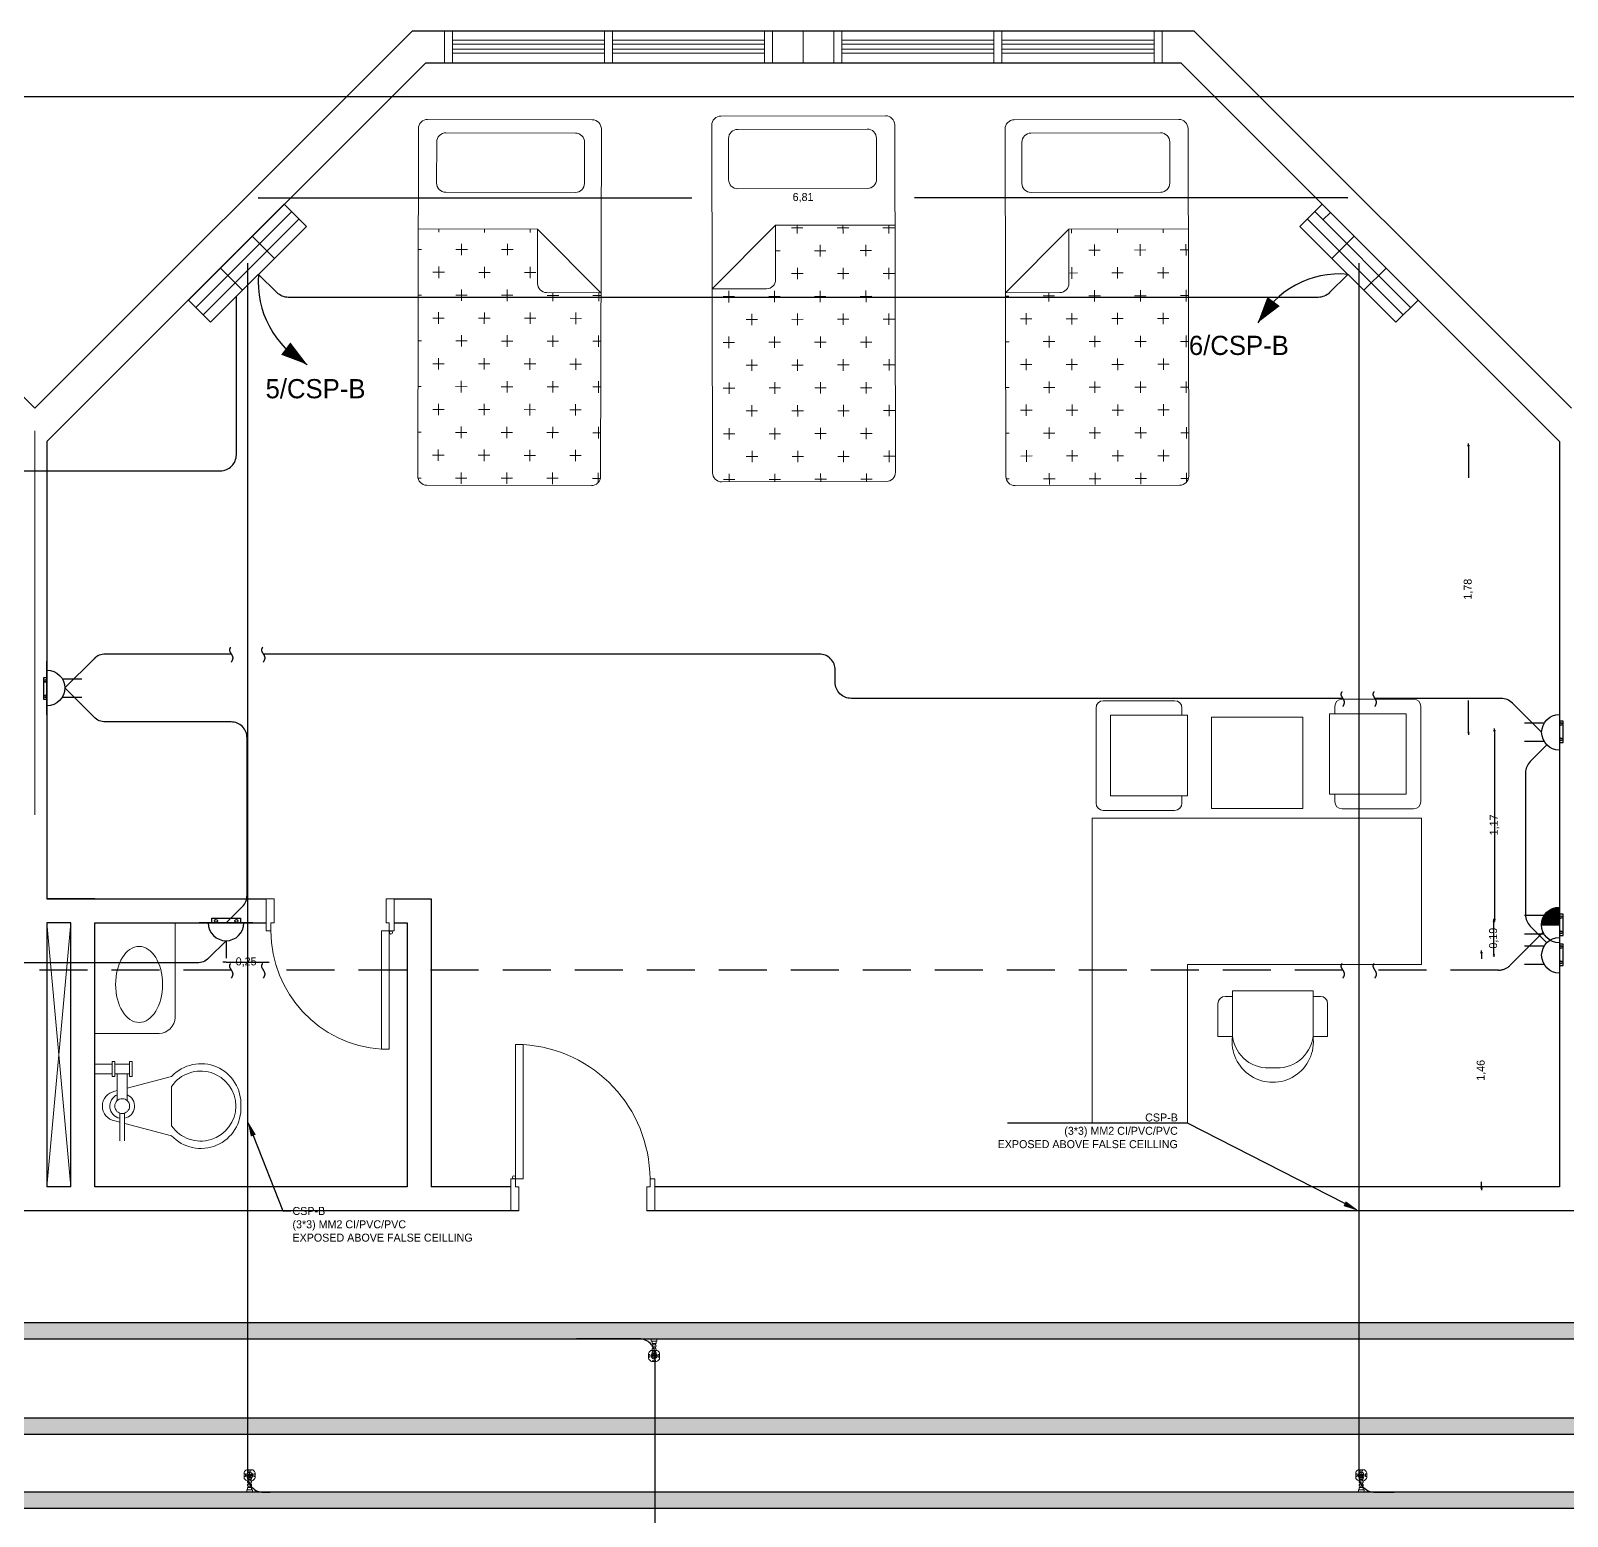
# Model space of a CAD drawing. Extents: x -1451 to 148, y -12854 to 856.
# Drawn here: x 26.97 to 36.57, y 368.22 to 377.5 of the extents above; entities that cross this region are included whole.
import ezdxf
from ezdxf import colors
from ezdxf.entities.mleader import LeaderData, LeaderLine
from ezdxf.enums import TextEntityAlignment as Align
from ezdxf.math import Vec2, Vec3

# ---------------------------------------------------------------- set-up
doc = ezdxf.new("R2010")
doc.units = 0
doc.header["$LTSCALE"] = 0.15
for name, pattern in [('CONTINOUS', [0]), ('HIDDEN', [0.375, 0.25, -0.125]), ('HIDDEN-Z', [3, 2, -1])]:
    doc.linetypes.add(name, pattern=pattern)
doc.layers.get('0').update_dxf_attribs({"color": 252})
doc.layers.get('Defpoints').update_dxf_attribs({"color": 252})
for name, color, linetype in [('0 BDH', 252, 'Continuous'), ('0 NORMAL WIRING', 252, 'Continuous'), ('0 sockets', 252, 'Continuous'), ('0 TEXTT', 4, 'Continuous'), ('0 TRATS', 252, 'Continuous'), ('0 UPS WIRING', 252, 'Continuous'), ('0 WIRING 3', 4, 'Continuous'), ('bound', 252, 'Continuous'), ('CPTOOLS-TRAY', 1, 'Continuous'), ('E-SOCK', 2, 'Continuous'), ('WIRING', 4, 'Continuous')]:
    doc.layers.add(name, color=color, linetype=linetype)
for name, color, linetype, lineweight in [('0 DIM', 6, 'Continuous', 5), ('0 LEGEND', 140, 'Continuous', 0), ('anal', 252, 'Continuous', 20), ('DOOR', 252, 'Continuous', 20), ('EL-PULL BOX-50', 3, 'Continuous', 0), ('FUR', 252, 'Continuous', 9), ('TMG-LC-ACCEORISE', 1, 'Continuous', 0), ('wall', 252, 'Continuous', 30)]:
    doc.layers.add(name, color=color, linetype=linetype, lineweight=lineweight)
doc.styles.add('SDC-TEXT-ARB', font='sdc-arb.shx')
doc.dimstyles.new('ISO-25', dxfattribs={"dimtxt": 0.05, "dimasz": 0.01, "dimexe": 0, "dimexo": 0, "dimtad": 0, "dimtoh": 1, "dimtxsty": 'Standard', "dimblk": 'CLOSED', "dimcen": 2.5, "dimse1": 1, "dimse2": 1, "dimclrd": 1, "dimadec": 0, "dimazin": 0, "dimtfac": 1, "dimtix": 1, "dimtmove": 1, "dimatfit": 0, "dimfxl": 1, "dimarcsym": 0})

# ---------------------------------------------------------------- blocks, each defined once
blk = doc.blocks.new('A$C48FC3568')
at = {"layer": 'FUR'}
h = blk.add_hatch(dxfattribs=at)
h.set_pattern_fill('CROSS', color=256, scale=0.5, style=0)
h.set_pattern_definition([(0, (-34.60875, 58.23435), (0.125, -0.125), [0.0625, -0.1875]), (270, (-34.5775, 58.2656), (-0.125, -0.125), [0.0625, -0.1875])])
h.paths.add_polyline_path([(1.0549, 0.7028), (1.0549, 1), (0.05, 1, 0.414214), (0, 0.95), (0, 0.05, 0.414214), (0.05, 0), (1.402, 0), (1.402, 0.6528), (1.1049, 0.6528, -0.414214)])
for p, q in [((0, 0.95), (0, 0.05)), ((1.95, 1), (0.05, 1)), ((1.402, 0.6528), (1.0549, 1)), ((1.0549, 1), (1.0549, 0.7028)), ((2, 0.05), (2, 0.95)), ((1.6023, 0.8585), (1.6023, 0.15)), ((1.877, 0.9085), (1.6523, 0.9085)), ((1.927, 0.15), (1.927, 0.8585)), ((1.402, 0.6528), (1.1049, 0.6528)), ((1.402, 0), (1.402, 0.6528)), ((1.6523, 0.1), (1.877, 0.1)), ((0.05, 0), (1.95, 0))]:
    blk.add_line(p, q, dxfattribs=at)
for centre, start, end in [((0.05, 0.95), 90, 180), ((1.95, 0.95), 360, 90), ((1.6523, 0.8585), 90, 180), ((1.877, 0.8585), 360, 90), ((1.1049, 0.7028), 180, 270), ((1.6523, 0.15), 180, 270), ((1.877, 0.15), 270, 0), ((0.05, 0.05), 180, 270), ((1.95, 0.05), 270, 360)]:
    blk.add_arc(centre, 0.05, start, end, dxfattribs=at)
blk = doc.blocks.new('D80')
at = {"layer": 'DOOR'}
for points in [[(0.03, 0.2), (0.03, 0.94), (0.0781, 0.94), (0.0781, 0.2)], [(0.03, 0.2), (0, 0.2), (0, 0), (0.05, 0), (0.05, 0.15), (0.03, 0.15)], [(0.77, 0.2), (0.8, 0.2), (0.8, 0), (0.75, 0), (0.75, 0.15), (0.77, 0.15)]]:
    blk.add_lwpolyline(points, close=True, dxfattribs=at)
blk.add_circle((0.02, 0.21), 0.01, dxfattribs=at)
blk.add_arc((0.03, 0.2), 0.74, 0, 86.27688, dxfattribs=at)
blk = doc.blocks.new('D90')
at = {"layer": 'DOOR'}
for points in [[(0.03, 0.2), (0.03, 1.04), (0.0783, 1.04), (0.0783, 0.2)], [(0.03, 0.2), (0, 0.2), (0, 0), (0.05, 0), (0.05, 0.15), (0.03, 0.15)], [(0.87, 0.2), (0.9, 0.2), (0.9, 0), (0.85, 0), (0.85, 0.15), (0.87, 0.15)]]:
    blk.add_lwpolyline(points, close=True, dxfattribs=at)
blk.add_circle((0.02, 0.21), 0.01, dxfattribs=at)
blk.add_arc((0.0251, 0.1967), 0.8449, 0.22177, 86.38894, dxfattribs=at)
blk = doc.blocks.new('ARCH')
at = {"layer": 'anal'}
for p, q in [((29.5582, 377.4), (29.5582, 377.5)), ((29.6082, 377.5), (29.6082, 377.3)), ((30.5582, 377.5), (30.5582, 377.3)), ((30.6082, 377.5), (30.6082, 377.3)), ((31.5582, 377.5), (31.5582, 377.3)), ((31.6082, 377.4), (31.6082, 377.5)), ((31.6082, 377.5), (31.9918, 377.5)), ((31.8, 377.5), (31.8, 377.3)), ((31.9918, 377.4), (31.9918, 377.5)), ((32.0418, 377.5), (32.0418, 377.3)), ((32.9918, 377.5), (32.9918, 377.3)), ((33.0418, 377.5), (33.0418, 377.3)), ((33.9918, 377.5), (33.9918, 377.3)), ((34.0418, 377.4), (34.0418, 377.5)), ((29.5582, 377.4), (29.5582, 377.3)), ((29.6082, 377.44), (30.5582, 377.44)), ((29.6082, 377.415), (30.5582, 377.415)), ((29.6082, 377.4), (29.6082, 377.3)), ((29.6082, 377.385), (30.5582, 377.385)), ((30.6082, 377.44), (31.5582, 377.44)), ((30.6082, 377.415), (31.5582, 377.415)), ((30.6082, 377.385), (31.5582, 377.385)), ((31.5582, 377.4), (31.5582, 377.3)), ((31.6082, 377.4), (31.6082, 377.3)), ((31.9918, 377.4), (31.9918, 377.3)), ((32.9918, 377.44), (32.0418, 377.44)), ((32.9918, 377.415), (32.0418, 377.415)), ((32.0418, 377.4), (32.0418, 377.3)), ((32.9918, 377.385), (32.0418, 377.385)), ((33.9918, 377.44), (33.0418, 377.44)), ((33.9918, 377.415), (33.0418, 377.415)), ((33.9918, 377.385), (33.0418, 377.385)), ((33.9918, 377.4), (33.9918, 377.3)), ((34.0418, 377.4), (34.0418, 377.3)), ((29.6082, 377.36), (30.5582, 377.36)), ((30.6082, 377.36), (31.5582, 377.36)), ((32.9918, 377.36), (32.0418, 377.36)), ((33.9918, 377.36), (33.0418, 377.36)), ((27, 372.6), (27, 375)), ((27, 372.6), (27, 375)), ((27, 372.6), (27, 375)), ((27, 372.6), (27, 375)), ((27, 372.6), (27, 375)), ((27, 372.6), (27, 375)), ((27, 372.6), (27, 375)), ((27, 372.6), (27, 375)), ((27, 372.6), (27, 375)), ((27, 372.6), (27, 375)), ((27, 372.6), (27, 375)), ((27, 372.6), (27, 375)), ((27, 372.6), (27, 375)), ((27, 372.6), (27, 375)), ((27, 372.6), (27, 375)), ((27, 372.6), (27, 375)), ((27, 372.6), (27, 375)), ((27, 372.6), (27, 375)), ((27.075, 371.925), (27.225, 370.275)), ((27.225, 371.925), (27.075, 370.275))]:
    blk.add_line(p, q, dxfattribs=at)
at = {"layer": 'bound', "color": 2}
blk.add_lwpolyline([(91.9019, 377.3479), (94.4258, 377.3479), (94.4258, 312.7217), (-14.9939, 312.7217), (-14.9939, 377.0896), (94.6391, 377.0896)], dxfattribs=at)
at = {"layer": 'FUR'}
for p, q in [((33.6293, 372.9706), (33.6293, 373.2678)), ((33.675, 373.3135), (34.1207, 373.3135)), ((34.1664, 373.2221), (34.1664, 373.2678)), ((35.1216, 373.2317), (35.1216, 373.2774)), ((35.613, 373.3231), (35.1673, 373.3231)), ((35.6587, 372.9802), (35.6587, 373.2774)), ((33.7207, 373.2221), (34.2007, 373.2221)), ((33.7207, 372.9706), (33.7207, 373.2221)), ((34.2007, 372.9706), (34.2007, 373.2221)), ((34.922, 373.2113), (34.3506, 373.2113)), ((34.3506, 373.2113), (34.3506, 372.6398)), ((34.922, 373.2113), (34.922, 372.6398)), ((35.5673, 373.2317), (35.0873, 373.2317)), ((35.0873, 372.9802), (35.0873, 373.2317)), ((35.5673, 372.9802), (35.5673, 373.2317)), ((33.6293, 372.9706), (33.6293, 372.6735)), ((33.7207, 372.9706), (33.7207, 372.7192)), ((34.2007, 372.9706), (34.2007, 372.7192)), ((35.0873, 372.9802), (35.0873, 372.7288)), ((35.5673, 372.9802), (35.5673, 372.7288)), ((35.6587, 372.9802), (35.6587, 372.6831)), ((33.7207, 372.7192), (34.2007, 372.7192)), ((34.1664, 372.7192), (34.1664, 372.6735)), ((35.5673, 372.7288), (35.0873, 372.7288)), ((35.1216, 372.7288), (35.1216, 372.6831)), ((33.675, 372.6278), (34.1207, 372.6278)), ((34.922, 372.6398), (34.3506, 372.6398)), ((35.613, 372.6374), (35.1673, 372.6374)), ((33.6054, 372.5789), (35.6625, 372.5789)), ((33.6054, 370.6742), (33.6054, 372.5789)), ((35.6625, 372.5789), (35.6625, 371.6646)), ((27.875, 371.3348), (27.875, 371.9253)), ((34.2007, 371.6646), (35.6625, 371.6646)), ((34.2007, 371.6646), (34.2007, 370.6742)), ((34.4823, 371.4659), (34.4366, 371.4659)), ((34.7337, 371.5002), (34.4823, 371.5002)), ((34.4823, 371.2158), (34.4823, 371.5002)), ((34.7337, 371.5002), (34.9851, 371.5002)), ((34.9851, 371.2158), (34.9851, 371.5002)), ((34.9851, 371.4659), (35.0309, 371.4659)), ((34.3909, 371.2158), (34.3909, 371.4202)), ((35.0766, 371.2158), (35.0766, 371.4202)), ((27.775, 371.2348), (27.375, 371.2348)), ((34.4823, 371.2158), (34.3909, 371.2158)), ((35.0766, 371.2158), (34.9851, 371.2158)), ((27.4831, 371.0581), (27.4831, 370.9655)), ((27.4985, 371.0581), (27.4831, 371.0581)), ((27.4985, 370.9655), (27.4985, 371.0581)), ((27.6067, 371.0581), (27.5912, 371.0581)), ((27.5912, 371.0581), (27.5912, 370.9655)), ((27.6067, 370.9655), (27.6067, 371.0581)), ((27.4831, 371.0427), (27.375, 371.0427)), ((27.375, 370.9809), (27.4831, 370.9809)), ((27.4831, 370.9655), (27.4985, 370.9655)), ((27.5912, 371.0427), (27.4985, 371.0427)), ((27.4985, 370.9809), (27.5912, 370.9809)), ((27.514, 370.8142), (27.514, 370.9809)), ((27.5756, 370.8929), (27.8538, 370.9655)), ((27.5758, 370.9809), (27.5758, 370.8147)), ((27.5912, 370.9655), (27.6067, 370.9655)), ((27.4985, 370.8728), (27.5144, 370.8769)), ((27.8538, 370.6566), (27.8538, 370.9037)), ((27.4985, 370.6875), (27.5297, 370.6793)), ((27.5294, 370.7369), (27.5294, 370.5639)), ((27.5603, 370.5639), (27.5603, 370.7369)), ((27.5606, 370.6713), (27.8538, 370.5948)), ((33.6293, 370.6742), (34.2007, 370.6742))]:
    blk.add_line(p, q, dxfattribs=at)
blk.add_circle((27.5449, 370.7801), 0.0463, dxfattribs=at)
for centre, radius, start, end in [((33.675, 373.2678), 0.0457, 90, 180), ((34.1207, 373.2678), 0.0457, 360, 90), ((35.1673, 373.2774), 0.0457, 90, 180), ((35.613, 373.2774), 0.0457, 0, 90), ((35.1673, 372.6831), 0.0457, 180, 270), ((35.613, 372.6831), 0.0457, 270, 0), ((33.675, 372.6735), 0.0457, 180, 270), ((34.1207, 372.6735), 0.0457, 270, 360), ((34.4366, 371.4202), 0.0457, 90, 180), ((35.0309, 371.4202), 0.0457, 0, 90), ((27.775, 371.3348), 0.1, 270, 360), ((34.7337, 371.1824), 0.2536, 172.43339, 7.56661), ((34.7058, 371.2437), 0.2253, 187.11769, 277.11769), ((34.7616, 371.2437), 0.2253, 262.88231, 352.88231), ((28.0366, 370.7949), 0.25, 356.62, 136.98278), ((28.0352, 370.779), 0.2201, 0.3, 145.49457), ((27.5155, 370.7801), 0.0942, 100.38886, 259.6111), ((27.5449, 370.7801), 0.0772, 112.85047, 258.577), ((27.5449, 370.7801), 0.0772, 281.8763, 66.5863), ((28.0366, 370.7654), 0.25, 223.0172, 3.38), ((28.0352, 370.7813), 0.2201, 214.5054, 359.7)]:
    blk.add_arc(centre, radius, start, end, dxfattribs=at)
blk.add_ellipse((27.6507, 371.5406), major_axis=(0, 0.2376), ratio=0.619046, start_param=3.141593, end_param=9.424778, dxfattribs=at)
at = {"layer": 'wall'}
for p, q in [((24.6414, 377.5), (27, 375.1414)), ((27, 375.1414), (29.3586, 377.5)), ((29.3586, 377.5), (34.2414, 377.5)), ((34.2414, 377.5), (36.6, 375.1414)), ((27.075, 374.9336), (29.4414, 377.3)), ((29.4414, 377.3), (34.1586, 377.3)), ((34.1586, 377.3), (36.525, 374.9336)), ((27.075, 374.9336), (27.075, 372.075)), ((36.525, 374.9336), (36.525, 370.275)), ((27.375, 372.075), (27.075, 372.075)), ((27.075, 372.075), (28.4439, 372.075)), ((29.2439, 372.075), (29.475, 372.075)), ((29.475, 372.075), (29.475, 370.275)), ((27.225, 371.925), (27.075, 371.925)), ((27.075, 371.925), (27.075, 370.275)), ((27.225, 370.275), (27.225, 371.925)), ((27.375, 370.275), (27.375, 371.925)), ((27.375, 371.925), (28.4439, 371.925)), ((29.2439, 371.925), (29.325, 371.925)), ((29.325, 371.925), (29.325, 370.275)), ((27.225, 370.275), (27.075, 370.275)), ((29.325, 370.275), (27.375, 370.275)), ((29.9727, 370.275), (29.475, 370.275)), ((35.1273, 370.275), (30.8727, 370.275)), ((36.525, 370.275), (35.0821, 370.275)), ((29.9727, 370.125), (24.0273, 370.125)), ((30.0227, 370.125), (27.075, 370.125)), ((35.1273, 370.125), (30.8227, 370.125)), ((39.9273, 370.125), (30.8727, 370.125))]:
    blk.add_line(p, q, dxfattribs=at)
at = {"layer": 'DOOR', "rotation": 179.9999999999999}
blk.add_blockref('D80', (29.2439, 372.075), dxfattribs=at)
at = {"layer": 'DOOR'}
blk.add_blockref('D90', (29.9727, 370.125), dxfattribs=at)
at = {"layer": 'FUR'}
for p, xscale, yscale, zscale, rotation in [((29.391, 374.6601), -1.142857142856969, 1.142857142856997, 1.142857142856983, 269.8740982340422), ((32.3764, 374.6834), 1.142857142856969, 1.142857142856969, 1.142857142856969, 90.12590176595786), ((34.209, 374.6601), 1.142857142856969, 1.142857142856969, 1.142857142856969, 90.12590176595786)]:
    blk.add_blockref('A$C48FC3568', p, dxfattribs=dict(at, xscale=xscale, yscale=yscale, zscale=zscale, rotation=rotation))
blk = doc.blocks.new('s')
at = {"layer": '0 BDH', "linetype": 'ByBlock'}
h = blk.add_hatch(dxfattribs=at)
h.set_pattern_fill('ANGLE', color=2)
h.set_pattern_definition([(0, (-147.759, -393.318), (0, 6.985), [5.08, -1.905]), (90, (-147.759, -393.318), (-6.985, 4e-16), [5.08, -1.905])])
h.paths.add_polyline_path([(0.0729, 0.0022, 1), (0.0545, 0.0022, 1)])
at = {"layer": '0 BDH', "color": 6, "linetype": 'ByBlock'}
blk.add_lwpolyline([(-0.0887, 0.015), (0.0887, 0.015), (0.0887, -0.015), (-0.0887, -0.015)], close=True, dxfattribs=at)
for centre in [(-0.0637, 0.0022), (0.0637, 0.0022)]:
    blk.add_circle(centre, 0.00918, dxfattribs=at)
blk = doc.blocks.new('WATHERPROOF SOCKER S.PH')
at = {"layer": 'E-SOCK', "color": 6}
for p, q in [((0, 0.1114), (0, 0.2201)), ((-0.1671, 0), (0.1671, 0))]:
    blk.add_line(p, q, dxfattribs=at)
blk.add_arc((0, 0), 0.1114, 0, 180, dxfattribs=at)
at = {"layer": '0 BDH', "color": 6, "linetype": 'ByBlock'}
blk.add_blockref('s', (-0.0007, -0.0144), dxfattribs=at)
blk = doc.blocks.new('*U277')
at = {"layer": 'E-SOCK'}
for p, q in [((-0.077, -0.021), (-0.077, 0.142)), ((0.077, -0.021), (0.077, 0.142)), ((-0.223, -0.149), (0.223, -0.149))]:
    blk.add_line(p, q, dxfattribs=at)
blk.add_arc((0, -0.149), 0.149, 0, 180, dxfattribs=at)
at = {"layer": '0 BDH', "color": 6, "linetype": 'ByBlock'}
blk.add_blockref('s', (-0.005, -0.163), dxfattribs=at)
blk = doc.blocks.new('*U282')
at = {"layer": 'E-SOCK'}
h = blk.add_hatch(color=256, dxfattribs=at)
h.dxf.hatch_style = 1
h.paths.add_polyline_path([(0, 0.074, 0.414214), (-0.149, -0.074), (0, -0.074)])
for p, q in [((-0.077, 0.053), (-0.077, 0.217)), ((0.077, 0.053), (0.077, 0.217)), ((-0.223, -0.074), (0.223, -0.074))]:
    blk.add_line(p, q, dxfattribs=at)
blk.add_lwpolyline([(0, 0.074), (0, -0.074)], dxfattribs=at)
blk.add_arc((0, -0.074), 0.149, 0, 180, dxfattribs=at)
at = {"layer": '0 BDH', "color": 6, "linetype": 'ByBlock'}
blk.add_blockref('s', (-0.001, -0.089), dxfattribs=at)
blk = doc.blocks.new('BHU')
at = {"layer": '0 UPS WIRING', "linetype": 'ByBlock'}
h = blk.add_hatch(dxfattribs=at)
h.set_pattern_fill('ANGLE', color=2)
h.set_pattern_definition([(0, (-191.761, -360.1), (0, 6.985), [5.08, -1.905]), (90, (-191.761, -360.1), (-6.985, 4e-16), [5.08, -1.905])])
h.paths.add_polyline_path([(-0.4237, 0), (-0.4237, -0.0656), (-0.1412, -0.0656), (-0.1412, 0)])
h.paths.add_polyline_path([(0.1412, 0), (0.1412, -0.0656), (0.4237, -0.0656), (0.4237, 0)])
h.paths.add_polyline_path([(-0.1412, -0.1311), (-0.1412, -0.1967), (0.1412, -0.1967), (0.1412, -0.1311)])
at = {"layer": '0 UPS WIRING', "color": 2, "linetype": 'ByBlock'}
for p, q in [((-0.4237, -0.1967), (-0.4237, 0)), ((-0.1412, -0.1967), (-0.1412, 0)), ((0.1412, -0.1967), (0.1412, 0)), ((0.4237, -0.1967), (0.4237, 0)), ((-0.4237, 0), (0.4237, 0)), ((-0.4237, -0.0656), (0.4237, -0.0656)), ((-0.4237, -0.1311), (0.4237, -0.1311)), ((-0.4237, -0.1967), (0.4237, -0.1967))]:
    blk.add_line(p, q, dxfattribs=at)
blk.add_lwpolyline([(-0.4237, 0), (0.4237, 0), (0.4237, -0.1967), (-0.4237, -0.1967)], close=True, dxfattribs=at)
blk = doc.blocks.new('*U280')
at = {"layer": 'E-SOCK'}
for p, q in [((-0.077, -0.021), (-0.077, 0.142)), ((0.077, -0.021), (0.077, 0.142)), ((-0.223, -0.149), (0.223, -0.149))]:
    blk.add_line(p, q, dxfattribs=at)
blk.add_arc((0, -0.149), 0.149, 0, 180, dxfattribs=at)
at = {"layer": '0 BDH', "color": 6, "linetype": 'ByBlock'}
blk.add_blockref('s', (-0.005, -0.163), dxfattribs=at)
blk = doc.blocks.new('U')
at = {"color": 2, "transparency": 33554687}
blk.add_line((0.2034, 0.5248), (0.1838, 0.6124), dxfattribs=at)
blk.add_lwpolyline([(0.1838, 0.6124, 0, 0.096, 0), (0.2079, 0.4479, 0.096, 0.096, 0)], format="xyseb", dxfattribs=at)
at = {"color": 2, "ltscale": 0.2, "transparency": 33554687}
blk.add_arc((-0.375, 0.4464), 0.583, 310.035, 16.55191, dxfattribs=at)
blk = doc.blocks.new('*U207')
at = {"layer": 'CPTOOLS-TRAY'}
h = blk.add_hatch(dxfattribs=at)
h.set_pattern_fill('HEX', color=0, scale=0.005)
h.paths.add_polyline_path([(0.05, 47.2034), (-0.05, 47.2034), (-0.05, 0), (0.05, 0)])
at = {"layer": 'CPTOOLS-TRAY', "color": 0}
blk.add_lwpolyline([(0.05, 47.2034), (-0.05, 47.2034), (-0.05, 0), (0.05, 0)], close=True, dxfattribs=at)
blk = doc.blocks.new('K7X7X1U5B4')
at = {"layer": '0 TRATS', "color": 0, "linetype": 'ByBlock', "rotation": 90}
blk.add_blockref('*U207', (64.2884, 368.3172), dxfattribs=at)
blk = doc.blocks.new('*U240')
at = {"layer": 'CPTOOLS-TRAY'}
h = blk.add_hatch(dxfattribs=at)
h.set_pattern_fill('HEX', color=0, scale=0.005)
h.paths.add_polyline_path([(0.05, 46.8494), (-0.05, 46.8494), (-0.05, 0), (0.05, 0)])
at = {"layer": 'CPTOOLS-TRAY', "color": 0}
blk.add_lwpolyline([(0.05, 46.8494), (-0.05, 46.8494), (-0.05, 0), (0.05, 0)], close=True, dxfattribs=at)
blk = doc.blocks.new('C5A2A8X4T8')
at = {"layer": '0 TRATS', "color": 0, "linetype": 'ByBlock', "rotation": 90}
blk.add_blockref('*U240', (63.5249, 368.7793), dxfattribs=at)
blk = doc.blocks.new('*U260')
at = {"layer": 'CPTOOLS-TRAY'}
h = blk.add_hatch(dxfattribs=at)
h.set_pattern_fill('HEX', color=0, scale=0.005)
h.paths.add_polyline_path([(0.05, 46.9048), (-0.05, 46.9048), (-0.05, 0), (0.05, 0)])
at = {"layer": 'CPTOOLS-TRAY', "color": 0}
blk.add_lwpolyline([(0.05, 46.9048), (-0.05, 46.9048), (-0.05, 0), (0.05, 0)], close=True, dxfattribs=at)
blk = doc.blocks.new('W2J0O4G0K3')
at = {"layer": '0 TRATS', "color": 0, "linetype": 'ByBlock', "rotation": 90}
blk.add_blockref('*U260', (63.1366, 369.3757), dxfattribs=at)
blk = doc.blocks.new('endtick', base_point=(-3267.27, -69559.4))
at = {"layer": 'WIRING', "color": 2, "linetype": 'HIDDEN'}
blk.add_spline([(-3267.27, -69509.4), (-3276.985, -69534.4), (-3267.27, -69559.4), (-3256.425, -69584.4), (-3267.27, -69609.4)], degree=3, dxfattribs=at)
blk = doc.blocks.new('JUNCTION BOX 2')
at = {"layer": 'TMG-LC-ACCEORISE', "color": 1, "ltscale": 0.4}
blk.add_lwpolyline([(-27, -85), (27, -85, 0.198912), (40, -79), (54, -66, 0.198912), (59, -53), (59, 2, 0.198912), (54, 15), (40, 28, 0.198912), (27, 34), (-27, 34, 0.198912), (-40, 28), (-54, 15, 0.198912), (-60, 2), (-60, -25), (-60, -53, 0.198912), (-54, -66), (-40, -79, 0.198912)], format="xyb", close=True, dxfattribs=at)
for points in [[(-14, 34), (12, 34), (12, 20), (-14, 20)], [(-60, -12), (-60, -39), (-45, -39), (-45, -12)], [(-14, -85), (12, -85), (12, -71), (-14, -71)], [(59, -12), (59, -39), (45, -39), (45, -12)]]:
    blk.add_lwpolyline(points, close=True, dxfattribs=at)
at = {"layer": 'TMG-LC-ACCEORISE', "color": 1}
for points in [[(0, 7), (0, -58)], [(-32, -25), (32, -25)]]:
    blk.add_lwpolyline(points, dxfattribs=at)
blk.add_circle((0, -25), 32.2, dxfattribs=at)
blk = doc.blocks.new('EMT CON. ADAPTER')
at = {"linetype": 'CONTINOUS'}
for points in [[(-60, 25), (-60, -25), (-30, -25), (-30, 25)], [(0, 35), (-30, 35), (-30, -35), (0, -35)]]:
    blk.add_lwpolyline(points, close=True, dxfattribs=at)
blk = doc.blocks.new('WERG')
at = {"layer": '0 LEGEND', "color": 1, "ltscale": 0.05}
for p, q in [((-43, 16), (-43, -16)), ((-27, 26), (-33, 26)), ((-17, 17), (0, 17)), ((-17, -16), (-17, 16)), ((-33, -26), (-27, -26)), ((-17, -17), (0, -17))]:
    blk.add_line(p, q, dxfattribs=at)
for centre, start, end in [((-33, 16), 90.0002, 180.0002), ((-27, 16), 0.0002, 90.0002), ((-33, -16), 180.0002, 270.0002), ((-27, -16), 270.0002, 0.0002)]:
    blk.add_arc(centre, 10, start, end, dxfattribs=at)
blk = doc.blocks.new('*U304')
at = {"layer": '0 LEGEND', "ltscale": 0.05}
for p in [(-189, 0), (-146, 0), (-103, 0), (-60, 0)]:
    blk.add_blockref('WERG', p, dxfattribs=at)
at = {"layer": '0 LEGEND', "ltscale": 0.05, "xscale": -1, "rotation": 180}
blk.add_blockref('EMT CON. ADAPTER', (0, 0), dxfattribs=at)
blk = doc.blocks.new('DD')
at = {"layer": 'EL-PULL BOX-50', "extrusion": (-3.54521e-15, -0.013854, 0.999904), "xscale": -0.002311763713811701, "yscale": 0.002311763713811701, "zscale": 0.002311763713811699, "rotation": 180}
blk.add_blockref('JUNCTION BOX 2', (0, 0.367, -0.001), dxfattribs=at)
at = {"layer": 'EL-PULL BOX-50', "xscale": -0.001964999156739888, "yscale": 0.001964999156739888, "zscale": 0.001964999156739888, "rotation": 90}
blk.add_blockref('*U304', (0, 0), dxfattribs=at)
blk = doc.blocks.new('_Closed')
at = {"color": 0, "linetype": 'ByBlock', "lineweight": -2}
for p, q in [((-1, 0.17), (0, 0)), ((-1, 0.17), (-1, -0.17)), ((0, 0), (-1, -0.17)), ((0, 0), (-1, 0))]:
    blk.add_line(p, q, dxfattribs=at)
blk = doc.blocks.new('*D394')
at = {"layer": '0 DIM', "color": 1, "linetype": 'ByBlock', "lineweight": -2, "transparency": 16777216}
for p, q in [((28.4051, 376.4564), (31.1031, 376.4564)), ((35.1927, 376.4564), (32.4947, 376.4564))]:
    blk.add_line(p, q, dxfattribs=at)
at = {"layer": 'Defpoints', "color": 0, "linetype": 'ByBlock', "transparency": 16777216}
for p in [(28.3951, 376.4564), (35.2027, 375.9777), (28.3951, 375.9225)]:
    blk.add_point(p, dxfattribs=at)
at = {"layer": '0 DIM', "color": 1, "linetype": 'ByBlock', "lineweight": -2, "transparency": 16777216, "xscale": 0.01, "yscale": 0.01, "zscale": 0.01, "rotation": 180}
blk.add_blockref('_Closed', (28.3951, 376.4564), dxfattribs=at)
at = {"layer": '0 DIM', "color": 1, "linetype": 'ByBlock', "lineweight": -2, "transparency": 16777216, "xscale": 0.01, "yscale": 0.01, "zscale": 0.01}
blk.add_blockref('_Closed', (35.2027, 376.4564), dxfattribs=at)
at = {"layer": '0 DIM', "color": 0, "linetype": 'ByBlock', "transparency": 16777216, "insert": (31.7989, 376.4564), "char_height": 0.05, "attachment_point": 5}
blk.add_mtext('6,81', dxfattribs=at)
blk = doc.blocks.new('*D395')
at = {"layer": '0 DIM', "color": 1, "linetype": 'ByBlock', "lineweight": -2, "transparency": 16777216}
for p, q in [((35.956, 374.9107), (35.956, 374.9207)), ((35.956, 374.9007), (35.956, 374.706)), ((35.956, 373.1196), (35.956, 373.3143)), ((35.956, 373.1096), (35.956, 373.0996))]:
    blk.add_line(p, q, dxfattribs=at)
at = {"layer": 'Defpoints', "color": 0, "linetype": 'ByBlock', "transparency": 16777216}
for p in [(35.956, 374.9007), (36.5471, 374.9007), (36.5471, 373.1196)]:
    blk.add_point(p, dxfattribs=at)
at = {"layer": '0 DIM', "color": 1, "linetype": 'ByBlock', "lineweight": -2, "transparency": 16777216, "xscale": 0.01, "yscale": 0.01, "zscale": 0.01}
for p, rotation in [((35.956, 374.9007), 270), ((35.956, 373.1196), 90)]:
    blk.add_blockref('_Closed', p, dxfattribs=dict(at, rotation=rotation))
at = {"layer": '0 DIM', "color": 0, "linetype": 'ByBlock', "transparency": 16777216, "insert": (35.956, 374.0102), "char_height": 0.05, "attachment_point": 5, "rotation": 90}
blk.add_mtext('1,78', dxfattribs=at)
blk = doc.blocks.new('*D396')
at = {"layer": '0 DIM', "color": 1, "linetype": 'ByBlock', "lineweight": -2, "transparency": 16777216}
for p, q in [((36.1194, 373.1296), (36.1194, 373.1396)), ((36.1194, 373.1196), (36.1194, 371.9545)), ((36.1194, 371.9445), (36.1194, 371.9345))]:
    blk.add_line(p, q, dxfattribs=at)
at = {"layer": 'Defpoints', "color": 0, "linetype": 'ByBlock', "transparency": 16777216}
for p in [(36.5471, 373.1196), (36.1194, 371.9545), (36.5344, 371.9545)]:
    blk.add_point(p, dxfattribs=at)
at = {"layer": '0 DIM', "color": 1, "linetype": 'ByBlock', "lineweight": -2, "transparency": 16777216, "xscale": 0.01, "yscale": 0.01, "zscale": 0.01}
for p, rotation in [((36.1194, 373.1196), 270), ((36.1194, 371.9545), 90)]:
    blk.add_blockref('_Closed', p, dxfattribs=dict(at, rotation=rotation))
at = {"layer": '0 DIM', "color": 0, "linetype": 'ByBlock', "transparency": 16777216, "insert": (36.1194, 372.5371), "char_height": 0.05, "attachment_point": 5, "rotation": 90}
blk.add_mtext('1,17', dxfattribs=at)
blk = doc.blocks.new('*D397')
at = {"layer": '0 DIM', "color": 1, "linetype": 'ByBlock', "lineweight": -2, "transparency": 16777216}
for p, q in [((36.1147, 371.9365), (36.1147, 371.9465)), ((36.1147, 371.7325), (36.1147, 371.9265)), ((36.1147, 371.7225), (36.1147, 371.7125))]:
    blk.add_line(p, q, dxfattribs=at)
at = {"layer": 'Defpoints', "color": 0, "linetype": 'ByBlock', "transparency": 16777216}
for p in [(36.1147, 371.9265), (36.5348, 371.9265), (36.5348, 371.7325)]:
    blk.add_point(p, dxfattribs=at)
at = {"layer": '0 DIM', "color": 1, "linetype": 'ByBlock', "lineweight": -2, "transparency": 16777216, "xscale": 0.01, "yscale": 0.01, "zscale": 0.01}
for p, rotation in [((36.1147, 371.9265), 270), ((36.1147, 371.7325), 90)]:
    blk.add_blockref('_Closed', p, dxfattribs=dict(at, rotation=rotation))
at = {"layer": '0 DIM', "color": 0, "linetype": 'ByBlock', "transparency": 16777216, "insert": (36.1147, 371.8295), "char_height": 0.05, "attachment_point": 5, "rotation": 90}
blk.add_mtext('0,19', dxfattribs=at)
blk = doc.blocks.new('*D398')
at = {"layer": '0 DIM', "color": 1, "linetype": 'ByBlock', "lineweight": -2, "transparency": 16777216}
for p, q in [((36.0373, 371.7425), (36.0373, 371.7525)), ((36.0373, 371.7325), (36.0373, 371.6996)), ((36.0373, 370.275), (36.0373, 370.3079)), ((36.0373, 370.265), (36.0373, 370.255))]:
    blk.add_line(p, q, dxfattribs=at)
at = {"layer": 'Defpoints', "color": 0, "linetype": 'ByBlock', "transparency": 16777216}
for p in [(36.5348, 371.7325), (36.0373, 370.275), (36.5348, 370.275)]:
    blk.add_point(p, dxfattribs=at)
at = {"layer": '0 DIM', "color": 1, "linetype": 'ByBlock', "lineweight": -2, "transparency": 16777216, "xscale": 0.01, "yscale": 0.01, "zscale": 0.01}
for p, rotation in [((36.0373, 371.7325), 270), ((36.0373, 370.275), 90)]:
    blk.add_blockref('_Closed', p, dxfattribs=dict(at, rotation=rotation))
at = {"layer": '0 DIM', "color": 0, "linetype": 'ByBlock', "transparency": 16777216, "insert": (36.0373, 371.0038), "char_height": 0.05, "attachment_point": 5, "rotation": 90}
blk.add_mtext('1,46', dxfattribs=at)
blk = doc.blocks.new('*D399')
at = {"layer": '0 DIM', "color": 1, "linetype": 'ByBlock', "lineweight": -2, "transparency": 16777216}
for p, q in [((28.1845, 371.6798), (28.1745, 371.6798)), ((28.1945, 371.6798), (28.4439, 371.6798)), ((28.4539, 371.6798), (28.4639, 371.6798))]:
    blk.add_line(p, q, dxfattribs=at)
at = {"layer": 'Defpoints', "color": 0, "linetype": 'ByBlock', "transparency": 16777216}
for p in [(28.1945, 371.9245), (28.4439, 371.9245), (28.4439, 371.6798)]:
    blk.add_point(p, dxfattribs=at)
at = {"layer": '0 DIM', "color": 1, "linetype": 'ByBlock', "lineweight": -2, "transparency": 16777216, "xscale": 0.01, "yscale": 0.01, "zscale": 0.01}
blk.add_blockref('_Closed', (28.1945, 371.6798), dxfattribs=at)
at = {"layer": '0 DIM', "color": 1, "linetype": 'ByBlock', "lineweight": -2, "transparency": 16777216, "xscale": 0.01, "yscale": 0.01, "zscale": 0.01, "rotation": 180}
blk.add_blockref('_Closed', (28.4439, 371.6798), dxfattribs=at)
at = {"layer": '0 DIM', "color": 0, "linetype": 'ByBlock', "transparency": 16777216, "insert": (28.3192, 371.6798), "char_height": 0.05, "attachment_point": 5}
blk.add_mtext('0,25', dxfattribs=at)

msp = doc.modelspace()

# ---------------------------------------------------------------- linework, layer by layer
at = {"layer": '0 NORMAL WIRING', "color": 3}
for points in [[(28.2278, 373.6051), (27.4399, 373.6051, 0.198912), (27.3692, 373.5758), (27.1863, 373.3929)], [(35.1722, 373.328), (32.1, 373.328, -0.414214), (32, 373.428), (32, 373.5051, 0.414214), (31.9, 373.6051), (28.4278, 373.6051)], [(28.1939, 371.925), (28.2957, 372.0268, 0.198912), (28.325, 372.0975), (28.325, 373.0808, 0.414214), (28.225, 373.1808), (27.4399, 373.1808, -0.198912), (27.3692, 373.2101), (27.1863, 373.3929)], [(36.4136, 373.1159), (36.2308, 373.2987, 0.198912), (36.1601, 373.328), (35.3722, 373.328)], [(36.4463, 373.0371), (36.3422, 372.933, 0.198912), (36.3129, 372.8623), (36.3129, 371.9762, 0.198912), (36.3422, 371.9055), (36.4463, 371.8014)], [(28.1939, 371.8136), (28.0845, 371.7043, -0.198912), (28.0138, 371.675), (25.9862, 371.675, -0.198912), (25.9155, 371.7043), (25.8061, 371.8136)]]:
    msp.add_lwpolyline(points, format="xyb", dxfattribs=at)
for points in [[(36.525, 373.1159), (36.525, 373.1158)], [(36.525, 371.7227), (36.525, 371.7226)]]:
    msp.add_lwpolyline(points, dxfattribs=at)
at = {"layer": '0 sockets', "color": 6, "linetype": 'ByBlock'}
for points in [[(28.3278, 376.0472), (28.3278, 368.4672, 0.414214), (28.4278, 368.3672), (28.4702, 368.3672)], [(35.2722, 376.0472), (35.2722, 368.4672, 0.414214), (35.3722, 368.3672), (35.4921, 368.3672)]]:
    msp.add_lwpolyline(points, format="xyb", dxfattribs=at)
at = {"layer": '0 sockets', "color": 1, "linetype": 'ByBlock'}
msp.add_lwpolyline([(30.0613, 363.2546), (30.775, 363.2546, 0.414214), (30.875, 363.3546), (30.875, 369.2257, 0.414214), (30.775, 369.3257), (30.3833, 369.3257)], format="xyb", dxfattribs=at)
at = {"layer": '0 UPS WIRING', "color": 2, "linetype": 'ByBlock'}
for points in [[(28.2582, 376.1168), (28.2582, 376.1168)], [(35.3418, 376.1168), (35.3418, 376.1168)]]:
    msp.add_lwpolyline(points, dxfattribs=at)
for points in [[(35.2027, 375.9777), (35.0882, 375.8632, -0.198913), (35.0175, 375.8339), (28.5825, 375.834, -0.198912), (28.5118, 375.8632), (28.3973, 375.9777)], [(25.7418, 375.8386), (25.7418, 374.85, 0.414214), (25.8418, 374.75), (28.1582, 374.75, 0.414214), (28.2582, 374.85), (28.2582, 375.8386)]]:
    msp.add_lwpolyline(points, format="xyb", dxfattribs=at)
at = {"layer": '0 UPS WIRING', "color": 2, "linetype": 'HIDDEN-Z'}
msp.add_lwpolyline([(36.4237, 371.8671), (36.2158, 371.6591, -0.198912), (36.145, 371.6298), (35.3722, 371.6298)], format="xyb", dxfattribs=at)
for points in [[(28.2278, 371.6298), (25.7722, 371.6298)], [(35.1722, 371.6298), (28.4278, 371.6298)]]:
    msp.add_lwpolyline(points, dxfattribs=at)

# ---------------------------------------------------------------- block references
at = {"layer": '0 BDH', "color": 2, "linetype": 'ByBlock', "xscale": -1}
for p, rotation in [((28.2582, 376.1168), 44.99999999757155), ((35.3418, 376.1168), 315.0000000082296)]:
    msp.add_blockref('BHU', p, dxfattribs=dict(at, rotation=rotation))
at = {"layer": '0 BDH', "color": 6, "linetype": 'ByBlock'}
for p, rotation in [((35.2027, 375.9777), 135), ((28.3973, 375.9777), 224.9999999999999)]:
    msp.add_blockref('U', p, dxfattribs=dict(at, rotation=rotation))
at = {"layer": '0 NORMAL WIRING', "color": 3, "xscale": -0.75, "yscale": 0.75, "zscale": 0.75, "rotation": 269.9999999259167}
msp.add_blockref('*U280', (27.1863, 373.3929), dxfattribs=at)
at = {"layer": '0 sockets', "color": 3}
msp.add_blockref('ARCH', (0, 0), dxfattribs=at)
at = {"layer": '0 sockets', "color": 3, "xscale": -0.75, "yscale": 0.75, "zscale": 0.75}
for name, p, rotation in [('*U277', (36.4136, 373.1159), 89.9999999259167), ('*U282', (36.4693, 371.9126), 89.99999999767634), ('*U277', (36.4136, 371.7226), 89.9999999259167)]:
    msp.add_blockref(name, p, dxfattribs=dict(at, rotation=rotation))
at = {"layer": '0 sockets', "color": 3, "rotation": 180}
msp.add_blockref('WATHERPROOF SOCKER S.PH', (28.1939, 371.925), dxfattribs=at)
at = {"layer": '0 TRATS', "color": 1, "linetype": 'ByBlock'}
msp.add_blockref('W2J0O4G0K3', (0, 0), dxfattribs=at)
at = {"layer": '0 TRATS', "color": 4, "linetype": 'ByBlock'}
msp.add_blockref('C5A2A8X4T8', (0, 0), dxfattribs=at)
at = {"layer": '0 TRATS', "color": 6, "linetype": 'ByBlock'}
msp.add_blockref('K7X7X1U5B4', (0, 0), dxfattribs=at)
at = {"layer": '0 WIRING 3', "color": 6, "linetype": 'ByBlock'}
for name, p, xscale, yscale, zscale, rotation in [('endtick', (28.2278, 373.6051), 0.001, 0.001, 0.001, 180), ('endtick', (28.4278, 373.6051), 0.001, 0.001, 0.001, 180), ('endtick', (35.1722, 373.328), 0.001, 0.001, 0.001, 180), ('endtick', (35.3722, 373.328), 0.001, 0.001, 0.001, 180), ('endtick', (28.2278, 371.6298), 0.001, 0.001, 0.001, 179.9999999988023), ('endtick', (28.4278, 371.6298), 0.001, 0.001, 0.001, 179.9999999988023), ('endtick', (35.1722, 371.6298), 0.001, 0.001, 0.001, 179.9999999988024), ('endtick', (35.3722, 371.6298), 0.001, 0.001, 0.001, 179.9999999988031), ('DD', (30.8682, 369.3257), 0.25, 0.25, 0.25, 180)]:
    msp.add_blockref(name, p, dxfattribs=dict(at, xscale=xscale, yscale=yscale, zscale=zscale, rotation=rotation))
at = {"layer": '0 WIRING 3', "color": 6, "linetype": 'ByBlock', "xscale": 0.25, "yscale": 0.25, "zscale": 0.25}
for p in [(28.341, 368.3672), (35.2865, 368.3672)]:
    msp.add_blockref('DD', p, dxfattribs=at)

# ---------------------------------------------------------------- texts
at = {"layer": '0 BDH', "color": 6, "linetype": 'ByBlock', "style": 'SDC-TEXT-ARB'}
for s, p in [('6/CSP-B', (34.5218, 375.5338)), ('5/CSP-B', (28.7529, 375.2632))]:
    msp.add_text(s, height=0.12, dxfattribs=at).set_placement(p, align=Align.MIDDLE_CENTER)

# ---------------------------------------------------------------- dimensions: what is measured, and where the dimension line sits
at = {"layer": '0 DIM', "color": 6, "linetype": 'ByBlock'}
for base, p1, p2, picture, middle in [((28.3951, 376.4564), (35.2027, 375.9777), (28.3951, 375.9225), '*D394', (31.7989, 376.4564)), ((28.4439, 371.6798), (28.1945, 371.9245), (28.4439, 371.9245), '*D399', (28.3192, 371.6798))]:
    dim = msp.add_linear_dim(base=base, p1=p1, p2=p2, dimstyle='ISO-25', dxfattribs=at)
    dim.commit()
    dim.dimension.update_dxf_attribs({"geometry": picture, "text_midpoint": middle})
for base, p1, p2, picture, middle in [((35.956, 374.9007), (36.5471, 373.1196), (36.5471, 374.9007), '*D395', (35.956, 374.0102)), ((36.1194, 371.9545), (36.5471, 373.1196), (36.5344, 371.9545), '*D396', (36.1194, 372.5371)), ((36.1147, 371.9265), (36.5348, 371.7325), (36.5348, 371.9265), '*D397', (36.1147, 371.8295)), ((36.0373, 370.275), (36.5348, 371.7325), (36.5348, 370.275), '*D398', (36.0373, 371.0038))]:
    dim = msp.add_linear_dim(base=base, p1=p1, p2=p2, angle=90, dimstyle='ISO-25', dxfattribs=at)
    dim.commit()
    dim.dimension.update_dxf_attribs({"geometry": picture, "text_midpoint": middle})

# ---------------------------------------------------------------- leaders
at = {"layer": '0 TEXTT', "color": 6, "linetype": 'ByBlock'}
ml = msp.add_multileader_mtext('Standard', dxfattribs=at)
ml.set_content('{\\C2;CSP-B\\P(3*3) MM2 CI/PVC/PVC\\PEXPOSED ABOVE FALSE CEILLING}', color=6)
ml.set_leader_properties(color=4)
ml.build(insert=Vec2(0, 0))
ml.multileader.update_dxf_attribs({"text_right_attachment_type": 6, "dogleg_length": 0.05, "arrow_head_size": 0.1})
ctx = ml.context
ctx.base_point, ctx.char_height, ctx.arrow_head_size, ctx.landing_gap_size = Vec3(28.5988, 370.125), 0.05, 0.1, 0.01
ctx.right_attachment = 6
notes = []
notes.append((ctx, [(0, (1, 1, 0), (28.5488, 370.125), (1, 0), 0.05, [(0, [(28.3278, 370.6892)], 0, [])])]))
ctx.mtext.insert, ctx.mtext.width, ctx.mtext.flow_direction = Vec3(28.6088, 370.15), 2.662326, 5
ml = msp.add_multileader_mtext('Standard', dxfattribs=at)
ml.set_content('{\\C2;CSP-B\\P(3*3) MM2 CI/PVC/PVC\\PEXPOSED ABOVE FALSE CEILLING}', color=6)
ml.set_leader_properties(color=4)
ml.build(insert=Vec2(0, 0))
ml.multileader.update_dxf_attribs({"text_right_attachment_type": 6, "dogleg_length": 0.05, "arrow_head_size": 0.1})
ctx = ml.context
ctx.base_point, ctx.char_height, ctx.arrow_head_size, ctx.landing_gap_size = Vec3(32.7641, 370.7092), 0.05, 0.1, 0.01
ctx.right_attachment, ctx.text_align_type = 6, 2
notes.append((ctx, [(0, (1, 1, 0), (34.2007, 370.6742), (-1, 0), 0.05, [(0, [(35.2722, 370.125)], 0, [])])]))
ctx.mtext.insert, ctx.mtext.width, ctx.mtext.alignment, ctx.mtext.flow_direction = Vec3(34.1407, 370.7342), 2.662326, 3, 5
for ctx, leaders in notes:
    for number, flags, end, landing, length, lines in leaders:
        leader = LeaderData()
        leader.index, (leader.has_last_leader_line, leader.has_dogleg_vector, leader.attachment_direction) = number, flags
        leader.last_leader_point, leader.dogleg_vector, leader.dogleg_length = Vec3(end), Vec3(landing), length
        for number, points, colour, breaks in lines:
            line = LeaderLine()
            line.index, line.vertices, line.color, line.breaks = number, Vec3.list(points), colors.encode_raw_color(colour), breaks
            leader.lines.append(line)
        ctx.leaders.append(leader)

doc.saveas('drawing.dxf')
